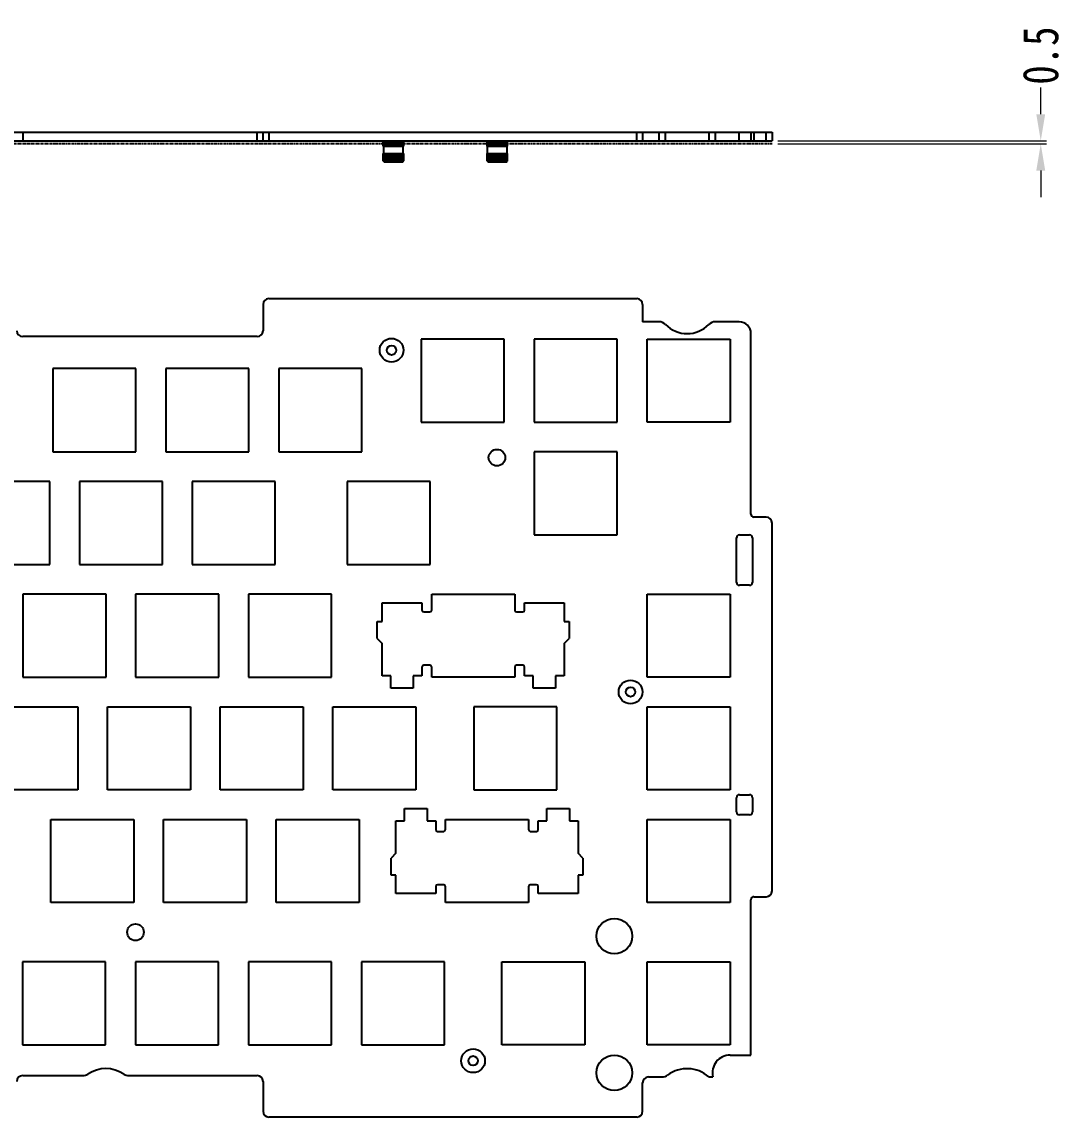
# Model space of a CAD drawing. Header units: inches. Extents: x -570 to -202, y 756 to 1133.
# Drawn here: x -377.7 to -202, y 755.7 to 940.4 of the extents above; entities that cross this region are included whole.
import ezdxf

# ---------------------------------------------------------------- set-up
doc = ezdxf.new("R2010")
doc.units = ezdxf.units.IN
doc.header["$LTSCALE"] = 1.21
doc.header["$MEASUREMENT"] = 0
doc.header["$PDMODE"] = 3
doc.header["$PDSIZE"] = 0.3125
doc.linetypes.add('CENTER', pattern=[0.6, 0.375, -0.075, 0.075, -0.075])
doc.layers.get('0').update_dxf_attribs({"linetype": 'CONTINUOUS'})
doc.layers.get('Defpoints').update_dxf_attribs({"linetype": 'CONTINUOUS'})
doc.styles.get("Standard").update_dxf_attribs({"font": 'txt', "width": 0.8})
doc.dimstyles.new('YanXiu', dxfattribs={"dimscale": 1.5, "dimtxt": 4, "dimasz": 3, "dimexe": 0.66, "dimexo": 0.66, "dimgap": 0.66, "dimtad": 0, "dimdsep": 46, "dimtxsty": 'Standard', "dimcen": 0, "dimclrd": 3, "dimclre": 6, "dimclrt": 3, "dimazin": 2, "dimtm": 1e-09, "dimtfac": 1, "dimtofl": 0, "dimtmove": 0, "dimatfit": 3, "dimfxl": 1, "dimlwd": 5, "dimlwe": 5, "dimarcsym": 0})

# ---------------------------------------------------------------- blocks, each defined once
blk = doc.blocks.new('*D10')
at = {"color": 3, "lineweight": 5, "transparency": 16777216}
for p, q in [((-205.97, 924.78), (-205.97, 929.28)), ((-205.97, 915.28), (-205.97, 910.78))]:
    blk.add_line(p, q, dxfattribs=at)
at = {"color": 6, "lineweight": 5, "transparency": 16777216}
for p, q in [((-250.28, 920.28), (-204.98, 920.28)), ((-250.28, 919.78), (-204.98, 919.78))]:
    blk.add_line(p, q, dxfattribs=at)
at = {"color": 3, "transparency": 16777216}
for points in [[(-206.72, 924.78), (-205.22, 924.78), (-205.97, 920.28)], [(-206.72, 915.28), (-205.22, 915.28), (-205.97, 919.78)]]:
    blk.add_solid(points, dxfattribs=at)
at = {"layer": 'Defpoints', "color": 0, "transparency": 16777216}
for p in [(-251.27, 920.28), (-251.27, 919.78), (-205.97, 920.28)]:
    blk.add_point(p, dxfattribs=at)
at = {"color": 3, "transparency": 16777216, "insert": (-205.97, 934.67), "char_height": 6, "attachment_point": 5, "rotation": 90}
blk.add_mtext('0.5', dxfattribs=at)

msp = doc.modelspace()

# ---------------------------------------------------------------- linework, layer by layer
at = {"color": 7, "linetype": 'Continuous'}
for p, q in [((-569.948, 921.779), (-251.268, 921.779)), ((-377.583, 921.779), (-377.583, 920.279)), ((-338.083, 920.279), (-338.083, 921.779)), ((-337.083, 920.279), (-337.083, 921.779)), ((-336.083, 921.779), (-336.083, 920.279)), ((-274.083, 920.279), (-274.083, 921.779)), ((-273.083, 921.779), (-273.083, 920.279)), ((-270.316, 920.279), (-270.316, 921.779)), ((-269.24, 920.279), (-269.24, 921.779)), ((-261.925, 921.779), (-261.925, 920.279)), ((-260.85, 921.779), (-260.85, 920.279)), ((-256.818, 920.279), (-256.818, 921.779)), ((-254.818, 921.779), (-254.818, 920.279)), ((-254.318, 921.779), (-254.318, 920.279)), ((-252.268, 920.279), (-252.268, 921.779)), ((-251.268, 921.779), (-251.268, 920.279)), ((-569.948, 920.279), (-251.268, 920.279)), ((-316.829, 919.379), (-316.829, 920.279)), ((-316.793, 919.379), (-316.793, 920.279)), ((-316.738, 916.929), (-316.738, 920.279)), ((-316.725, 920.279), (-316.725, 919.379)), ((-316.665, 919.379), (-316.665, 920.279)), ((-316.649, 920.279), (-316.649, 919.379)), ((-316.575, 919.379), (-316.575, 920.279)), ((-316.555, 920.279), (-316.555, 919.379)), ((-316.469, 919.379), (-316.469, 920.279)), ((-316.446, 920.279), (-316.446, 919.379)), ((-316.348, 919.379), (-316.348, 920.279)), ((-316.322, 920.279), (-316.322, 919.379)), ((-316.213, 919.379), (-316.213, 920.279)), ((-316.185, 920.279), (-316.185, 919.379)), ((-316.066, 919.379), (-316.066, 920.279)), ((-316.036, 920.279), (-316.036, 919.379)), ((-315.908, 919.379), (-315.908, 920.279)), ((-315.876, 920.279), (-315.876, 919.379)), ((-315.742, 919.379), (-315.742, 920.279)), ((-315.708, 920.279), (-315.708, 919.379)), ((-315.568, 919.379), (-315.568, 920.279)), ((-315.533, 920.279), (-315.533, 919.379)), ((-315.389, 919.379), (-315.389, 920.279)), ((-315.354, 920.279), (-315.354, 919.379)), ((-315.207, 919.379), (-315.207, 920.279)), ((-315.171, 920.279), (-315.171, 919.379)), ((-315.024, 919.379), (-315.024, 920.279)), ((-314.988, 920.279), (-314.988, 919.379)), ((-314.842, 919.379), (-314.842, 920.279)), ((-314.806, 920.279), (-314.806, 919.379)), ((-314.662, 919.379), (-314.662, 920.279)), ((-314.627, 920.279), (-314.627, 919.379)), ((-314.488, 919.379), (-314.488, 920.279)), ((-314.454, 920.279), (-314.454, 919.379)), ((-314.319, 919.379), (-314.319, 920.279)), ((-314.287, 920.279), (-314.287, 919.379)), ((-314.16, 919.379), (-314.16, 920.279)), ((-314.129, 920.279), (-314.129, 919.379)), ((-314.011, 919.379), (-314.011, 920.279)), ((-313.982, 920.279), (-313.982, 919.379)), ((-313.873, 919.379), (-313.873, 920.279)), ((-313.848, 920.279), (-313.848, 919.379)), ((-313.749, 919.379), (-313.749, 920.279)), ((-313.726, 920.279), (-313.726, 919.379)), ((-313.64, 919.379), (-313.64, 920.279)), ((-313.62, 920.279), (-313.62, 919.379)), ((-313.547, 919.379), (-313.547, 920.279)), ((-313.53, 920.279), (-313.53, 919.379)), ((-313.471, 919.379), (-313.471, 920.279)), ((-313.458, 916.929), (-313.458, 920.279)), ((-313.412, 919.379), (-313.412, 920.279)), ((-313.372, 919.379), (-313.372, 920.279)), ((-299.314, 919.379), (-299.314, 920.279)), ((-299.278, 919.379), (-299.278, 920.279)), ((-299.223, 916.929), (-299.223, 920.279)), ((-299.21, 920.279), (-299.21, 919.379)), ((-299.15, 919.379), (-299.15, 920.279)), ((-299.134, 920.279), (-299.134, 919.379)), ((-299.06, 919.379), (-299.06, 920.279)), ((-299.04, 920.279), (-299.04, 919.379)), ((-298.954, 919.379), (-298.954, 920.279)), ((-298.931, 920.279), (-298.931, 919.379)), ((-298.833, 919.379), (-298.833, 920.279)), ((-298.807, 920.279), (-298.807, 919.379)), ((-298.698, 919.379), (-298.698, 920.279)), ((-298.67, 920.279), (-298.67, 919.379)), ((-298.551, 919.379), (-298.551, 920.279)), ((-298.521, 920.279), (-298.521, 919.379)), ((-298.393, 919.379), (-298.393, 920.279)), ((-298.361, 920.279), (-298.361, 919.379)), ((-298.227, 919.379), (-298.227, 920.279)), ((-298.193, 920.279), (-298.193, 919.379)), ((-298.053, 919.379), (-298.053, 920.279)), ((-298.018, 920.279), (-298.018, 919.379)), ((-297.874, 919.379), (-297.874, 920.279)), ((-297.839, 920.279), (-297.839, 919.379)), ((-297.692, 919.379), (-297.692, 920.279)), ((-297.656, 920.279), (-297.656, 919.379)), ((-297.509, 919.379), (-297.509, 920.279)), ((-297.473, 920.279), (-297.473, 919.379)), ((-297.327, 919.379), (-297.327, 920.279)), ((-297.291, 920.279), (-297.291, 919.379)), ((-297.147, 919.379), (-297.147, 920.279)), ((-297.112, 920.279), (-297.112, 919.379)), ((-296.973, 919.379), (-296.973, 920.279)), ((-296.939, 920.279), (-296.939, 919.379)), ((-296.804, 919.379), (-296.804, 920.279)), ((-296.772, 920.279), (-296.772, 919.379)), ((-296.645, 919.379), (-296.645, 920.279)), ((-296.614, 920.279), (-296.614, 919.379)), ((-296.496, 919.379), (-296.496, 920.279)), ((-296.467, 920.279), (-296.467, 919.379)), ((-296.358, 919.379), (-296.358, 920.279)), ((-296.333, 920.279), (-296.333, 919.379)), ((-296.234, 919.379), (-296.234, 920.279)), ((-296.211, 920.279), (-296.211, 919.379)), ((-296.125, 919.379), (-296.125, 920.279)), ((-296.105, 920.279), (-296.105, 919.379)), ((-296.032, 919.379), (-296.032, 920.279)), ((-296.015, 920.279), (-296.015, 919.379)), ((-295.956, 919.379), (-295.956, 920.279)), ((-295.943, 916.929), (-295.943, 920.279)), ((-295.897, 919.379), (-295.897, 920.279)), ((-295.857, 919.379), (-295.857, 920.279)), ((-316.829, 919.379), (-316.823, 919.379)), ((-316.823, 918.179), (-316.829, 918.179)), ((-316.829, 916.929), (-316.829, 918.179)), ((-316.793, 918.179), (-313.412, 918.179)), ((-316.793, 916.929), (-316.793, 918.179)), ((-316.783, 919.379), (-316.602, 919.379)), ((-316.725, 918.179), (-316.725, 916.929)), ((-316.665, 916.929), (-316.665, 918.179)), ((-316.649, 918.179), (-316.649, 916.929)), ((-316.575, 919.379), (-313.412, 919.379)), ((-316.575, 916.929), (-316.575, 918.179)), ((-316.555, 918.179), (-316.555, 916.929)), ((-316.469, 916.929), (-316.469, 918.179)), ((-316.446, 918.179), (-316.446, 916.929)), ((-316.348, 916.929), (-316.348, 918.179)), ((-316.322, 918.179), (-316.322, 916.929)), ((-316.219, 916.854), (-316.213, 918.179)), ((-316.185, 918.179), (-316.185, 916.929)), ((-316.066, 916.929), (-316.066, 918.179)), ((-316.036, 918.179), (-316.036, 916.929)), ((-315.908, 916.929), (-315.908, 918.179)), ((-315.876, 918.179), (-315.876, 916.929)), ((-315.742, 916.929), (-315.742, 918.179)), ((-315.708, 918.179), (-315.708, 916.929)), ((-315.568, 916.929), (-315.568, 918.179)), ((-315.533, 918.179), (-315.533, 916.929)), ((-315.389, 916.929), (-315.389, 918.179)), ((-315.354, 918.179), (-315.354, 916.929)), ((-315.207, 916.929), (-315.207, 918.179)), ((-315.171, 918.179), (-315.171, 916.929)), ((-315.024, 916.929), (-315.024, 918.179)), ((-314.988, 918.179), (-314.988, 916.929)), ((-314.842, 916.929), (-314.842, 918.179)), ((-314.806, 918.179), (-314.806, 916.929)), ((-314.662, 916.929), (-314.662, 918.179)), ((-314.627, 918.179), (-314.627, 916.929)), ((-314.488, 916.929), (-314.488, 918.179)), ((-314.454, 918.179), (-314.454, 916.929)), ((-314.319, 916.929), (-314.319, 918.179)), ((-314.287, 918.179), (-314.287, 916.929)), ((-314.16, 916.929), (-314.16, 918.179)), ((-314.129, 918.179), (-314.129, 916.929)), ((-314.011, 916.929), (-314.011, 918.179)), ((-313.982, 918.179), (-313.977, 916.854)), ((-313.873, 916.929), (-313.873, 918.179)), ((-313.848, 918.179), (-313.848, 916.929)), ((-313.749, 916.929), (-313.749, 918.179)), ((-313.726, 918.179), (-313.726, 916.929)), ((-313.64, 916.929), (-313.64, 918.179)), ((-313.62, 918.179), (-313.62, 916.929)), ((-313.547, 916.929), (-313.547, 918.179)), ((-313.53, 918.179), (-313.53, 916.929)), ((-313.471, 916.929), (-313.471, 918.179)), ((-313.412, 916.929), (-313.412, 918.179)), ((-313.372, 919.379), (-313.367, 919.379)), ((-313.367, 918.179), (-313.372, 918.179)), ((-313.372, 916.929), (-313.372, 918.179)), ((-299.314, 919.379), (-299.308, 919.379)), ((-299.308, 918.179), (-299.314, 918.179)), ((-299.314, 916.929), (-299.314, 918.179)), ((-299.278, 919.379), (-295.897, 919.379)), ((-299.278, 918.179), (-296.015, 918.179)), ((-299.278, 916.929), (-299.278, 918.179)), ((-299.21, 918.179), (-299.21, 916.929)), ((-299.15, 916.929), (-299.15, 918.179)), ((-299.134, 918.179), (-299.134, 916.929)), ((-299.06, 916.929), (-299.06, 918.179)), ((-299.04, 918.179), (-299.04, 916.929)), ((-298.954, 916.929), (-298.954, 918.179)), ((-298.931, 918.179), (-298.931, 916.929)), ((-298.833, 916.929), (-298.833, 918.179)), ((-298.807, 918.179), (-298.807, 916.929)), ((-298.704, 916.854), (-298.698, 918.179)), ((-298.67, 918.179), (-298.67, 916.929)), ((-298.551, 916.929), (-298.551, 918.179)), ((-298.521, 918.179), (-298.521, 916.929)), ((-298.393, 916.929), (-298.393, 918.179)), ((-298.361, 918.179), (-298.361, 916.929)), ((-298.227, 916.929), (-298.227, 918.179)), ((-298.193, 918.179), (-298.193, 916.929)), ((-298.053, 916.929), (-298.053, 918.179)), ((-298.018, 918.179), (-298.018, 916.929)), ((-297.874, 916.929), (-297.874, 918.179)), ((-297.839, 918.179), (-297.839, 916.929)), ((-297.692, 916.929), (-297.692, 918.179)), ((-297.656, 918.179), (-297.656, 916.929)), ((-297.509, 916.929), (-297.509, 918.179)), ((-297.473, 918.179), (-297.473, 916.929)), ((-297.327, 916.929), (-297.327, 918.179)), ((-297.291, 918.179), (-297.291, 916.929)), ((-297.147, 916.929), (-297.147, 918.179)), ((-297.112, 918.179), (-297.112, 916.929)), ((-296.973, 916.929), (-296.973, 918.179)), ((-296.939, 918.179), (-296.939, 916.929)), ((-296.804, 916.929), (-296.804, 918.179)), ((-296.772, 918.179), (-296.772, 916.929)), ((-296.645, 916.929), (-296.645, 918.179)), ((-296.614, 918.179), (-296.614, 916.929)), ((-296.496, 916.929), (-296.496, 918.179)), ((-296.467, 918.179), (-296.462, 916.854)), ((-296.358, 916.929), (-296.358, 918.179)), ((-296.333, 918.179), (-296.333, 916.929)), ((-296.234, 916.929), (-296.234, 918.179)), ((-296.211, 918.179), (-296.211, 916.929)), ((-296.125, 916.929), (-296.125, 918.179)), ((-296.105, 918.179), (-296.105, 916.929)), ((-296.032, 916.929), (-296.032, 918.179)), ((-296.015, 918.179), (-296.015, 916.929)), ((-295.999, 918.179), (-295.897, 918.179)), ((-295.956, 916.929), (-295.956, 918.179)), ((-295.897, 916.929), (-295.897, 918.179)), ((-295.857, 919.379), (-295.852, 919.379)), ((-295.852, 918.179), (-295.857, 918.179)), ((-295.857, 916.929), (-295.857, 918.179)), ((-316.829, 916.929), (-316.823, 916.929)), ((-316.793, 916.929), (-316.783, 916.929)), ((-316.738, 916.929), (-316.725, 916.929)), ((-316.698, 916.779), (-316.732, 916.813)), ((-316.698, 916.779), (-313.498, 916.779)), ((-316.665, 916.929), (-316.649, 916.929)), ((-316.575, 916.929), (-316.555, 916.929)), ((-316.469, 916.929), (-316.446, 916.929)), ((-316.348, 916.929), (-316.322, 916.929)), ((-316.346, 916.904), (-316.348, 916.929)), ((-316.215, 916.904), (-316.213, 916.929)), ((-316.213, 916.929), (-316.185, 916.929)), ((-316.082, 916.929), (-316.082, 916.854)), ((-316.066, 916.929), (-316.036, 916.929)), ((-315.908, 916.929), (-315.876, 916.929)), ((-315.742, 916.929), (-315.708, 916.929)), ((-315.568, 916.929), (-315.533, 916.929)), ((-315.389, 916.929), (-315.354, 916.929)), ((-315.207, 916.929), (-315.171, 916.929)), ((-315.024, 916.929), (-314.988, 916.929)), ((-314.842, 916.929), (-314.806, 916.929)), ((-314.662, 916.929), (-314.627, 916.929)), ((-314.488, 916.929), (-314.454, 916.929)), ((-314.319, 916.929), (-314.287, 916.929)), ((-314.16, 916.929), (-314.129, 916.929)), ((-314.113, 916.929), (-314.113, 916.854)), ((-314.011, 916.929), (-313.982, 916.929)), ((-313.982, 916.929), (-313.979, 916.879)), ((-313.979, 916.879), (-313.977, 916.854)), ((-313.873, 916.929), (-313.848, 916.929)), ((-313.851, 916.879), (-313.853, 916.854)), ((-313.848, 916.929), (-313.851, 916.879)), ((-313.749, 916.929), (-313.726, 916.929)), ((-313.64, 916.929), (-313.62, 916.929)), ((-313.547, 916.929), (-313.53, 916.929)), ((-313.498, 916.779), (-313.464, 916.813)), ((-313.471, 916.929), (-313.458, 916.929)), ((-313.412, 916.929), (-313.403, 916.929)), ((-313.372, 916.929), (-313.367, 916.929)), ((-299.314, 916.929), (-299.308, 916.929)), ((-299.278, 916.929), (-299.268, 916.929)), ((-299.223, 916.929), (-299.21, 916.929)), ((-299.183, 916.779), (-299.217, 916.813)), ((-299.183, 916.779), (-295.983, 916.779)), ((-299.15, 916.929), (-299.134, 916.929)), ((-299.06, 916.929), (-299.04, 916.929)), ((-298.954, 916.929), (-298.931, 916.929)), ((-298.833, 916.929), (-298.807, 916.929)), ((-298.831, 916.904), (-298.833, 916.929)), ((-298.7, 916.904), (-298.698, 916.929)), ((-298.698, 916.929), (-298.67, 916.929)), ((-298.567, 916.929), (-298.567, 916.854)), ((-298.551, 916.929), (-298.521, 916.929)), ((-298.393, 916.929), (-298.361, 916.929)), ((-298.227, 916.929), (-298.193, 916.929)), ((-298.053, 916.929), (-298.018, 916.929)), ((-297.874, 916.929), (-297.839, 916.929)), ((-297.692, 916.929), (-297.656, 916.929)), ((-297.509, 916.929), (-297.473, 916.929)), ((-297.327, 916.929), (-297.291, 916.929)), ((-297.147, 916.929), (-297.112, 916.929)), ((-296.973, 916.929), (-296.939, 916.929)), ((-296.804, 916.929), (-296.772, 916.929)), ((-296.645, 916.929), (-296.614, 916.929)), ((-296.598, 916.929), (-296.598, 916.854)), ((-296.496, 916.929), (-296.467, 916.929)), ((-296.467, 916.929), (-296.464, 916.879)), ((-296.464, 916.879), (-296.462, 916.854)), ((-296.358, 916.929), (-296.333, 916.929)), ((-296.336, 916.879), (-296.338, 916.854)), ((-296.333, 916.929), (-296.336, 916.879)), ((-296.234, 916.929), (-296.211, 916.929)), ((-296.125, 916.929), (-296.105, 916.929)), ((-296.032, 916.929), (-296.015, 916.929)), ((-295.983, 916.779), (-295.949, 916.813)), ((-295.956, 916.929), (-295.943, 916.929)), ((-295.897, 916.929), (-295.888, 916.929)), ((-295.857, 916.929), (-295.852, 916.929)), ((-336.083, 893.695), (-274.083, 893.695)), ((-337.083, 892.695), (-337.083, 888.295)), ((-273.083, 892.695), (-273.083, 889.795)), ((-270.316, 889.795), (-273.083, 889.795)), ((-256.818, 889.795), (-260.85, 889.795)), ((-338.083, 887.295), (-377.583, 887.295)), ((-296.418, 886.895), (-310.418, 886.895)), ((-310.418, 886.895), (-310.418, 872.895)), ((-296.418, 872.895), (-296.418, 886.895)), ((-277.368, 886.895), (-291.368, 886.895)), ((-291.368, 886.895), (-291.368, 872.895)), ((-277.368, 872.895), (-277.368, 886.895)), ((-272.318, 886.895), (-258.318, 886.895)), ((-272.318, 872.895), (-272.318, 886.895)), ((-258.318, 886.895), (-258.318, 872.895)), ((-254.818, 857.373), (-254.818, 887.795)), ((-372.518, 881.895), (-372.518, 867.895)), ((-358.518, 881.895), (-372.518, 881.895)), ((-358.518, 867.895), (-358.518, 881.895)), ((-353.468, 881.895), (-353.468, 867.895)), ((-339.468, 881.895), (-353.468, 881.895)), ((-339.468, 867.895), (-339.468, 881.895)), ((-320.418, 881.895), (-334.418, 881.895)), ((-334.418, 881.895), (-334.418, 867.895)), ((-320.418, 867.895), (-320.418, 881.895)), ((-310.418, 872.895), (-296.418, 872.895)), ((-291.368, 872.895), (-277.368, 872.895)), ((-258.318, 872.895), (-272.318, 872.895)), ((-372.518, 867.895), (-358.518, 867.895)), ((-353.468, 867.895), (-339.468, 867.895)), ((-334.418, 867.895), (-320.418, 867.895)), ((-277.368, 867.895), (-291.368, 867.895)), ((-291.368, 867.895), (-291.368, 853.895)), ((-277.368, 853.895), (-277.368, 867.895)), ((-373.043, 862.895), (-387.043, 862.895)), ((-373.043, 848.895), (-373.043, 862.895)), ((-368.043, 862.895), (-368.043, 848.895)), ((-354.043, 862.895), (-368.043, 862.895)), ((-354.043, 848.895), (-354.043, 862.895)), ((-335.043, 862.895), (-349.043, 862.895)), ((-349.043, 862.895), (-349.043, 848.895)), ((-335.043, 848.895), (-335.043, 862.895)), ((-308.898, 862.895), (-322.898, 862.895)), ((-322.898, 862.895), (-322.898, 848.895)), ((-308.898, 848.895), (-308.898, 862.895)), ((-252.268, 856.873), (-254.318, 856.873)), ((-251.268, 793.873), (-251.268, 855.873)), ((-291.368, 853.895), (-277.368, 853.895)), ((-257.268, 845.873), (-257.268, 853.373)), ((-256.768, 853.873), (-255.068, 853.873)), ((-254.568, 853.373), (-254.568, 845.873)), ((-387.043, 848.895), (-373.043, 848.895)), ((-368.043, 848.895), (-354.043, 848.895)), ((-349.043, 848.895), (-335.043, 848.895)), ((-322.898, 848.895), (-308.898, 848.895)), ((-363.553, 843.895), (-377.553, 843.895)), ((-377.553, 843.895), (-377.553, 829.895)), ((-363.553, 829.895), (-363.553, 843.895)), ((-344.553, 843.895), (-358.553, 843.895)), ((-358.553, 843.895), (-358.553, 829.895)), ((-344.553, 829.895), (-344.553, 843.895)), ((-325.553, 843.895), (-339.553, 843.895)), ((-339.553, 843.895), (-339.553, 829.895)), ((-325.553, 829.895), (-325.553, 843.895)), ((-308.648, 843.895), (-294.648, 843.895)), ((-308.648, 841.195), (-308.648, 843.895)), ((-294.648, 843.895), (-294.648, 841.195)), ((-272.318, 843.895), (-258.318, 843.895)), ((-272.318, 829.895), (-272.318, 843.895)), ((-258.318, 843.895), (-258.318, 829.895)), ((-255.068, 845.373), (-256.768, 845.373)), ((-316.998, 842.395), (-310.298, 842.395)), ((-316.998, 839.295), (-316.998, 842.395)), ((-310.298, 842.395), (-310.298, 841.195)), ((-292.998, 842.395), (-286.298, 842.395)), ((-292.998, 841.195), (-292.998, 842.395)), ((-286.298, 842.395), (-286.298, 839.295)), ((-309.998, 840.895), (-308.948, 840.895)), ((-294.348, 840.895), (-293.298, 840.895)), ((-317.823, 839.295), (-316.998, 839.295)), ((-317.823, 836.395), (-317.823, 839.295)), ((-286.298, 839.295), (-285.473, 839.295)), ((-285.473, 839.295), (-285.473, 836.395)), ((-317.823, 836.395), (-316.998, 835.57)), ((-286.298, 835.57), (-285.473, 836.395)), ((-316.998, 830.095), (-316.998, 835.57)), ((-286.298, 835.57), (-286.298, 830.095)), ((-310.298, 831.595), (-310.298, 830.095)), ((-308.948, 831.895), (-309.998, 831.895)), ((-308.648, 829.895), (-308.648, 831.595)), ((-294.648, 831.595), (-294.648, 829.895)), ((-293.298, 831.895), (-294.348, 831.895)), ((-292.998, 830.095), (-292.998, 831.595)), ((-377.553, 829.895), (-363.553, 829.895)), ((-358.553, 829.895), (-344.553, 829.895)), ((-339.553, 829.895), (-325.553, 829.895)), ((-315.548, 830.095), (-316.998, 830.095)), ((-315.548, 828.045), (-315.548, 830.095)), ((-310.298, 830.095), (-311.748, 830.095)), ((-311.748, 830.095), (-311.748, 828.045)), ((-294.648, 829.895), (-308.648, 829.895)), ((-291.548, 830.095), (-292.998, 830.095)), ((-291.548, 828.045), (-291.548, 830.095)), ((-286.298, 830.095), (-287.748, 830.095)), ((-287.748, 830.095), (-287.748, 828.045)), ((-258.318, 829.895), (-272.318, 829.895)), ((-311.748, 828.045), (-315.548, 828.045)), ((-287.748, 828.045), (-291.548, 828.045)), ((-382.318, 824.895), (-368.318, 824.895)), ((-368.318, 824.895), (-368.318, 810.895)), ((-363.318, 824.895), (-349.318, 824.895)), ((-363.318, 810.895), (-363.318, 824.895)), ((-349.318, 824.895), (-349.318, 810.895)), ((-344.318, 824.895), (-330.318, 824.895)), ((-344.318, 810.895), (-344.318, 824.895)), ((-330.318, 824.895), (-330.318, 810.895)), ((-325.318, 824.895), (-311.318, 824.895)), ((-325.318, 810.895), (-325.318, 824.895)), ((-311.318, 824.895), (-311.318, 810.895)), ((-287.553, 824.895), (-301.553, 824.895)), ((-301.553, 824.895), (-301.553, 810.895)), ((-287.553, 810.895), (-287.553, 824.895)), ((-272.318, 824.895), (-258.318, 824.895)), ((-272.318, 810.895), (-272.318, 824.895)), ((-258.318, 824.895), (-258.318, 810.895)), ((-368.318, 810.895), (-382.318, 810.895)), ((-349.318, 810.895), (-363.318, 810.895)), ((-330.318, 810.895), (-344.318, 810.895)), ((-311.318, 810.895), (-325.318, 810.895)), ((-301.553, 810.895), (-287.553, 810.895)), ((-258.318, 810.895), (-272.318, 810.895)), ((-257.268, 807.173), (-257.268, 809.573)), ((-256.768, 810.073), (-255.068, 810.073)), ((-254.568, 809.573), (-254.568, 807.173)), ((-313.223, 807.745), (-309.423, 807.745)), ((-313.223, 805.695), (-313.223, 807.745)), ((-309.423, 807.745), (-309.423, 805.695)), ((-289.223, 807.745), (-285.423, 807.745)), ((-289.223, 805.695), (-289.223, 807.745)), ((-285.423, 807.745), (-285.423, 805.695)), ((-372.848, 805.895), (-358.848, 805.895)), ((-372.848, 791.895), (-372.848, 805.895)), ((-358.848, 805.895), (-358.848, 791.895)), ((-353.848, 805.895), (-339.848, 805.895)), ((-353.848, 791.895), (-353.848, 805.895)), ((-339.848, 805.895), (-339.848, 791.895)), ((-334.848, 805.895), (-320.848, 805.895)), ((-334.848, 791.895), (-334.848, 805.895)), ((-320.848, 805.895), (-320.848, 791.895)), ((-314.673, 805.695), (-313.223, 805.695)), ((-314.673, 800.22), (-314.673, 805.695)), ((-309.423, 805.695), (-307.973, 805.695)), ((-307.973, 805.695), (-307.973, 804.195)), ((-306.323, 805.895), (-292.323, 805.895)), ((-306.323, 804.195), (-306.323, 805.895)), ((-292.323, 805.895), (-292.323, 804.195)), ((-290.673, 805.695), (-289.223, 805.695)), ((-290.673, 804.195), (-290.673, 805.695)), ((-285.423, 805.695), (-283.973, 805.695)), ((-283.973, 805.695), (-283.973, 800.22)), ((-272.318, 805.895), (-258.318, 805.895)), ((-272.318, 791.895), (-272.318, 805.895)), ((-258.318, 805.895), (-258.318, 791.895)), ((-255.068, 806.673), (-256.768, 806.673)), ((-307.673, 803.895), (-306.623, 803.895)), ((-292.023, 803.895), (-290.973, 803.895)), ((-314.673, 800.22), (-315.498, 799.395)), ((-283.148, 799.395), (-283.973, 800.22)), ((-315.498, 796.495), (-315.498, 799.395)), ((-283.148, 799.395), (-283.148, 796.495)), ((-314.673, 796.495), (-315.498, 796.495)), ((-314.673, 793.395), (-314.673, 796.495)), ((-283.148, 796.495), (-283.973, 796.495)), ((-283.973, 796.495), (-283.973, 793.395)), ((-307.973, 794.595), (-307.973, 793.395)), ((-306.623, 794.895), (-307.673, 794.895)), ((-306.323, 791.895), (-306.323, 794.595)), ((-292.323, 794.595), (-292.323, 791.895)), ((-290.973, 794.895), (-292.023, 794.895)), ((-290.673, 793.395), (-290.673, 794.595)), ((-307.973, 793.395), (-314.673, 793.395)), ((-283.973, 793.395), (-290.673, 793.395)), ((-254.818, 766.195), (-254.818, 792.373)), ((-254.318, 792.873), (-252.268, 792.873)), ((-358.848, 791.895), (-372.848, 791.895)), ((-339.848, 791.895), (-353.848, 791.895)), ((-320.848, 791.895), (-334.848, 791.895)), ((-292.323, 791.895), (-306.323, 791.895)), ((-258.318, 791.895), (-272.318, 791.895)), ((-363.615, 781.895), (-377.615, 781.895)), ((-377.615, 781.895), (-377.615, 767.895)), ((-363.615, 767.895), (-363.615, 781.895)), ((-344.565, 781.895), (-358.565, 781.895)), ((-358.565, 781.895), (-358.565, 767.895)), ((-344.565, 767.895), (-344.565, 781.895)), ((-325.515, 781.895), (-339.515, 781.895)), ((-339.515, 781.895), (-339.515, 767.895)), ((-325.515, 767.895), (-325.515, 781.895)), ((-306.465, 781.895), (-320.465, 781.895)), ((-320.465, 781.895), (-320.465, 767.895)), ((-306.465, 767.895), (-306.465, 781.895)), ((-296.848, 781.895), (-282.848, 781.895)), ((-296.848, 767.895), (-296.848, 781.895)), ((-282.848, 781.895), (-282.848, 767.895)), ((-272.318, 781.895), (-258.318, 781.895)), ((-272.318, 767.895), (-272.318, 781.895)), ((-258.318, 781.895), (-258.318, 767.895)), ((-377.615, 767.895), (-363.615, 767.895)), ((-358.565, 767.895), (-344.565, 767.895)), ((-339.515, 767.895), (-325.515, 767.895)), ((-320.465, 767.895), (-306.465, 767.895)), ((-282.848, 767.895), (-296.848, 767.895)), ((-258.318, 767.895), (-272.318, 767.895)), ((-258.319, 766.195), (-254.818, 766.195)), ((-377.583, 762.728), (-367.453, 762.728)), ((-359.713, 762.728), (-338.083, 762.728)), ((-272.083, 762.495), (-269.783, 762.495)), ((-261.917, 762.495), (-261.236, 762.495)), ((-337.083, 761.728), (-337.083, 756.728)), ((-273.083, 756.728), (-273.083, 761.495)), ((-274.083, 755.728), (-336.083, 755.728))]:
    msp.add_line(p, q, dxfattribs=at)
at = {"color": 1, "linetype": 'CENTER'}
msp.add_line((-251.268, 919.779), (-569.986, 919.779), dxfattribs=at)
at = {"color": 7, "linetype": 'Continuous'}
for centre, radius in [((-315.418, 884.995), 2), ((-315.418, 884.995), 0.8), ((-297.653, 866.895), 1.4), ((-275.118, 827.395), 2), ((-275.118, 827.395), 0.8), ((-277.859, 786.223), 3), ((-358.583, 786.895), 1.4), ((-301.665, 765.228), 2), ((-277.859, 763.195), 3), ((-301.665, 765.228), 0.8)]:
    msp.add_circle(centre, radius, dxfattribs=at)
for centre, radius, start, end in [((-443.823, 920.073), 127.741, 359.88274, 0.09239), ((-426.308, 920.073), 127.741, 359.88274, 0.09239), ((-312.785, 920.386), 5.32, 220.52309, 220.88094), ((-312.621, 920.016), 5.19, 216.49244, 216.83915), ((-312.812, 921.734), 6.233, 230.42801, 231.15793), ((-312.28, 919.678), 5.238, 211.65928, 211.98358), ((-312.711, 922.018), 6.481, 231.73513, 232.45748), ((-312.719, 919.403), 4.719, 211.97674, 212.6925), ((-313.14, 921.328), 5.712, 231.16249, 231.56099), ((-311.612, 919.389), 5.62, 205.95453, 206.24049), ((-313.037, 921.595), 5.947, 232.46193, 232.85593), ((-312.134, 919.131), 5.038, 206.23413, 206.86745), ((-312.598, 922.242), 6.681, 232.68019, 233.39614), ((-312.923, 921.805), 6.136, 233.40049, 233.79076), ((-310.229, 919.16), 6.726, 199.3685, 199.5961), ((-310.658, 919.007), 6.271, 199.59742, 199.84009), ((-311.151, 918.83), 5.748, 199.83782, 200.10092), ((-312.478, 922.398), 6.821, 233.29386, 234.00524), ((-312.803, 921.951), 6.269, 234.00953, 234.39715), ((-306.716, 919.002), 9.971, 191.99551, 192.14352), ((-307.806, 918.766), 8.856, 192.13992, 192.46976), ((-312.223, 922.657), 7.117, 233.59975, 233.94292), ((-312.479, 922.307), 6.683, 233.9463, 234.31215), ((-312.68, 922.026), 6.337, 234.30914, 234.6954), ((-291.526, 918.69), 24.884, 184.11623, 184.23122), ((-312.099, 922.657), 7.117, 233.59975, 233.94292), ((-312.355, 922.307), 6.683, 233.9463, 234.31215), ((-312.556, 922.026), 6.337, 234.30914, 234.6954), ((-341.035, 918.69), 24.884, 355.76878, 355.88377), ((-311.976, 922.576), 7.043, 233.29776, 233.64206), ((-312.231, 922.229), 6.612, 233.64545, 234.01254), ((-312.433, 921.951), 6.269, 234.00953, 234.39715), ((-324.729, 918.766), 8.856, 347.53024, 347.86008), ((-325.82, 919.002), 9.971, 347.85648, 348.00449), ((-311.853, 922.417), 6.9, 232.68416, 233.03061), ((-312.213, 921.938), 6.301, 233.0274, 233.78716), ((-321.781, 918.992), 6.225, 339.91084, 340.64421), ((-311.978, 921.869), 6.293, 231.72581, 232.84215), ((-320.435, 919.212), 5.219, 333.14142, 334.0607), ((-311.853, 921.592), 6.049, 230.41844, 231.54683), ((-319.723, 919.49), 4.881, 327.31708, 328.35712), ((-311.722, 921.268), 5.775, 228.70613, 229.8468), ((-319.291, 919.814), 4.852, 322.41478, 323.52426), ((-311.578, 920.912), 5.488, 226.53264, 227.68307), ((-318.886, 920.069), 4.836, 318.34081, 319.12591), ((-319.252, 920.386), 5.32, 319.11906, 319.47691), ((-311.409, 920.541), 5.215, 223.82742, 224.9808), ((-318.678, 920.433), 5.062, 315.00945, 315.80115), ((-319.027, 920.773), 5.55, 315.79451, 316.1562), ((-311.067, 920.28), 5.158, 220.51713, 221.25464), ((-311.428, 919.964), 4.678, 221.2598, 221.66523), ((-318.512, 920.798), 5.332, 312.30749, 313.09669), ((-318.851, 921.161), 5.829, 313.09028, 313.45152), ((-310.766, 919.917), 5.025, 216.48641, 217.20163), ((-311.154, 919.623), 4.538, 217.20684, 217.60111), ((-318.473, 921.268), 5.775, 310.15284, 311.29352), ((-310.472, 919.49), 4.881, 211.64256, 212.68259), ((-318.342, 921.592), 6.049, 308.45281, 309.58121), ((-309.76, 919.212), 5.219, 205.93902, 206.85829), ((-318.217, 921.869), 6.293, 307.1575, 308.27385), ((-308.414, 918.992), 6.225, 199.35556, 200.08893), ((-318.095, 922.089), 6.489, 306.2224, 307.32861), ((-305.128, 918.84), 9.202, 191.98677, 192.46463), ((-317.972, 922.241), 6.626, 305.61583, 306.71482), ((-317.848, 922.319), 6.697, 305.31749, 306.41274), ((-317.622, 922.176), 6.522, 305.30953, 306.05974), ((-317.949, 922.626), 7.078, 306.05414, 306.3992), ((-317.499, 922.1), 6.452, 305.60782, 306.36063), ((-322.041, 918.69), 8.499, 347.52706, 347.69828), ((-323.111, 918.923), 9.594, 347.70093, 348.00757), ((-317.826, 922.545), 7.004, 306.35499, 306.70118), ((-317.379, 921.951), 6.317, 306.21428, 306.97214), ((-319.061, 918.836), 5.765, 339.89875, 340.16105), ((-319.734, 919.078), 6.481, 340.16498, 340.63605), ((-317.706, 922.387), 6.862, 306.96642, 307.31478), ((-317.266, 921.736), 6.124, 307.14921, 307.91417), ((-317.893, 919.046), 4.849, 333.12693, 333.45502), ((-318.407, 919.303), 5.424, 333.45974, 334.05094), ((-317.164, 921.463), 5.885, 308.4443, 309.21774), ((-317.334, 919.313), 4.551, 327.30146, 327.67182), ((-317.594, 922.158), 6.659, 307.90833, 308.25973), ((-317.768, 919.586), 5.063, 327.67693, 328.34663), ((-317.493, 921.868), 6.407, 309.21174, 309.56672), ((-317.443, 919.917), 5.025, 322.79837, 323.51359), ((-317.288, 920.28), 5.158, 318.74536, 319.48287), ((-295.27, 920.386), 5.32, 220.52309, 220.88094), ((-295.105, 920.016), 5.19, 216.49244, 216.83915), ((-295.297, 921.734), 6.233, 230.42801, 231.15793), ((-294.765, 919.678), 5.238, 211.65928, 211.98358), ((-295.196, 922.018), 6.481, 231.73513, 232.45748), ((-295.204, 919.403), 4.719, 211.97674, 212.6925), ((-295.625, 921.328), 5.712, 231.16249, 231.56099), ((-294.097, 919.389), 5.62, 205.95453, 206.24049), ((-295.522, 921.595), 5.947, 232.46193, 232.85593), ((-294.619, 919.131), 5.038, 206.23413, 206.86745), ((-295.083, 922.242), 6.681, 232.68019, 233.39614), ((-295.408, 921.805), 6.136, 233.40049, 233.79076), ((-292.714, 919.16), 6.726, 199.3685, 199.5961), ((-293.143, 919.007), 6.271, 199.59742, 199.84009), ((-293.636, 918.83), 5.748, 199.83782, 200.10092), ((-294.963, 922.398), 6.821, 233.29386, 234.00524), ((-295.288, 921.951), 6.269, 234.00953, 234.39715), ((-289.201, 919.002), 9.971, 191.99551, 192.14352), ((-290.291, 918.766), 8.856, 192.13992, 192.46976), ((-294.708, 922.657), 7.117, 233.59975, 233.94292), ((-294.964, 922.307), 6.683, 233.9463, 234.31215), ((-295.165, 922.026), 6.337, 234.30914, 234.6954), ((-274.011, 918.69), 24.884, 184.11623, 184.23122), ((-294.584, 922.657), 7.117, 233.59975, 233.94292), ((-294.84, 922.307), 6.683, 233.9463, 234.31215), ((-295.041, 922.026), 6.337, 234.30914, 234.6954), ((-323.52, 918.69), 24.884, 355.76878, 355.88377), ((-294.461, 922.576), 7.043, 233.29776, 233.64206), ((-294.716, 922.229), 6.612, 233.64545, 234.01254), ((-294.918, 921.951), 6.269, 234.00953, 234.39715), ((-307.214, 918.766), 8.856, 347.53024, 347.86008), ((-308.304, 919.002), 9.971, 347.85648, 348.00449), ((-294.338, 922.417), 6.9, 232.68416, 233.03061), ((-294.697, 921.938), 6.301, 233.0274, 233.78716), ((-304.266, 918.992), 6.225, 339.91084, 340.64421), ((-294.463, 921.869), 6.293, 231.72581, 232.84215), ((-302.92, 919.212), 5.219, 333.14142, 334.0607), ((-294.338, 921.592), 6.049, 230.41844, 231.54683), ((-302.208, 919.49), 4.881, 327.31708, 328.35712), ((-294.207, 921.268), 5.775, 228.70613, 229.8468), ((-301.776, 919.814), 4.852, 322.41478, 323.52426), ((-294.063, 920.912), 5.488, 226.53264, 227.68307), ((-301.371, 920.069), 4.836, 318.34081, 319.12591), ((-301.737, 920.386), 5.32, 319.11906, 319.47691), ((-293.894, 920.541), 5.215, 223.82742, 224.9808), ((-301.163, 920.433), 5.062, 315.00945, 315.80115), ((-301.512, 920.773), 5.55, 315.79451, 316.1562), ((-293.552, 920.28), 5.158, 220.51713, 221.25464), ((-293.913, 919.964), 4.678, 221.2598, 221.66523), ((-300.997, 920.798), 5.332, 312.30749, 313.09669), ((-301.336, 921.161), 5.829, 313.09028, 313.45152), ((-293.251, 919.917), 5.025, 216.48641, 217.20163), ((-293.639, 919.623), 4.538, 217.20684, 217.60111), ((-300.958, 921.268), 5.775, 310.15284, 311.29352), ((-292.957, 919.49), 4.881, 211.64256, 212.68259), ((-300.827, 921.592), 6.049, 308.45281, 309.58121), ((-292.245, 919.212), 5.219, 205.93902, 206.85829), ((-300.702, 921.869), 6.293, 307.1575, 308.27385), ((-290.899, 918.992), 6.225, 199.35556, 200.08893), ((-300.58, 922.089), 6.489, 306.2224, 307.32861), ((-287.613, 918.84), 9.202, 191.98677, 192.46463), ((-300.457, 922.241), 6.626, 305.61583, 306.71482), ((-300.333, 922.319), 6.697, 305.31749, 306.41274), ((-300.107, 922.176), 6.522, 305.30953, 306.05974), ((-300.434, 922.626), 7.078, 306.05414, 306.3992), ((-299.984, 922.1), 6.452, 305.60782, 306.36063), ((-304.526, 918.69), 8.499, 347.52706, 347.69828), ((-305.596, 918.923), 9.594, 347.70093, 348.00757), ((-300.311, 922.545), 7.004, 306.35499, 306.70118), ((-299.864, 921.951), 6.317, 306.21428, 306.97214), ((-301.546, 918.836), 5.765, 339.89875, 340.16105), ((-302.219, 919.078), 6.481, 340.16498, 340.63605), ((-300.191, 922.387), 6.862, 306.96642, 307.31478), ((-299.751, 921.736), 6.124, 307.14921, 307.91417), ((-300.378, 919.046), 4.849, 333.12693, 333.45502), ((-300.892, 919.303), 5.424, 333.45974, 334.05094), ((-299.649, 921.463), 5.885, 308.4443, 309.21774), ((-299.819, 919.313), 4.551, 327.30146, 327.67182), ((-300.079, 922.158), 6.659, 307.90833, 308.25973), ((-300.253, 919.586), 5.063, 327.67693, 328.34663), ((-299.978, 921.868), 6.407, 309.21174, 309.56672), ((-299.928, 919.917), 5.025, 322.79837, 323.51359), ((-299.773, 920.28), 5.158, 318.74536, 319.48287), ((-336.083, 892.695), 1, 90, 180), ((-274.083, 892.695), 1, 0, 90), ((-377.583, 888.295), 1, 180, 270), ((-338.083, 888.295), 1, 270, 0), ((-270.316, 888.295), 1.5, 44.18438, 90), ((-265.583, 892.895), 5.1, 224.18439, 315.81561), ((-260.85, 888.295), 1.5, 90, 135.81562), ((-256.818, 887.795), 2, 0, 90), ((-254.318, 857.373), 0.5, 180, 270), ((-252.268, 855.873), 1, 0, 90), ((-256.768, 853.373), 0.5, 90, 180), ((-255.068, 853.373), 0.5, 0, 90), ((-256.768, 845.873), 0.5, 180, 270), ((-255.068, 845.873), 0.5, 270, 0), ((-309.998, 841.195), 0.3, 180, 270), ((-308.948, 841.195), 0.3, 270, 0), ((-294.348, 841.195), 0.3, 180, 270), ((-293.298, 841.195), 0.3, 270, 360), ((-309.998, 831.595), 0.3, 90, 180), ((-308.948, 831.595), 0.3, 0, 90), ((-294.348, 831.595), 0.3, 90, 180), ((-293.298, 831.595), 0.3, 0, 90), ((-256.768, 809.573), 0.5, 90, 180), ((-255.068, 809.573), 0.5, 0, 90), ((-256.768, 807.173), 0.5, 180, 270), ((-255.068, 807.173), 0.5, 270, 0), ((-307.673, 804.195), 0.3, 180, 270), ((-306.623, 804.195), 0.3, 270, 0), ((-292.023, 804.195), 0.3, 180, 270), ((-290.973, 804.195), 0.3, 270, 0), ((-307.673, 794.595), 0.3, 90, 180), ((-306.623, 794.595), 0.3, 0, 90), ((-292.023, 794.595), 0.3, 90, 180), ((-290.973, 794.595), 0.3, 0, 90), ((-254.318, 792.373), 0.5, 90, 180), ((-252.268, 793.873), 1, 270, 0), ((-258.319, 763.195), 3, 90, 193.49276), ((-377.583, 761.728), 1, 90, 180), ((-367.453, 764.228), 1.5, 270, 303.56382), ((-363.583, 758.395), 5.5, 56.43618, 123.56382), ((-359.713, 764.228), 1.5, 236.43618, 270), ((-338.083, 761.728), 1, 0, 90), ((-272.083, 761.495), 1, 90, 180), ((-269.783, 763.995), 1.5, 270, 306.8699), ((-265.583, 758.395), 5.5, 48.19816, 126.8699), ((-336.083, 756.728), 1, 180, 270), ((-274.083, 756.728), 1, 270, 0)]:
    msp.add_arc(centre, radius, start, end, dxfattribs=at)
for points in [[(-316.084, 919.379), (-316.084, 919.523), (-316.083, 919.668), (-316.082, 919.812)], [(-315.938, 919.379), (-315.938, 919.679), (-315.935, 919.979), (-315.935, 920.279)], [(-315.783, 919.379), (-315.783, 919.679), (-315.779, 919.979), (-315.779, 920.279)], [(-314.124, 919.379), (-314.124, 919.523), (-314.117, 919.668), (-314.114, 919.812)], [(-314.114, 919.812), (-314.111, 919.968), (-314.113, 920.123), (-314.113, 920.279)], [(-298.569, 919.379), (-298.569, 919.523), (-298.568, 919.668), (-298.567, 919.812)], [(-298.423, 919.379), (-298.423, 919.679), (-298.42, 919.979), (-298.42, 920.279)], [(-298.268, 919.379), (-298.268, 919.679), (-298.264, 919.979), (-298.264, 920.279)], [(-296.609, 919.379), (-296.609, 919.523), (-296.602, 919.668), (-296.599, 919.812)], [(-296.599, 919.812), (-296.596, 919.968), (-296.598, 920.123), (-296.598, 920.279)], [(-316.082, 917.747), (-316.087, 917.474), (-316.082, 917.202), (-316.082, 916.929)], [(-316.072, 918.179), (-316.072, 918.035), (-316.079, 917.891), (-316.082, 917.747)], [(-314.258, 918.179), (-314.258, 917.738), (-314.26, 917.296), (-314.26, 916.854)], [(-314.113, 917.747), (-314.114, 917.474), (-314.113, 917.202), (-314.113, 916.929)], [(-314.111, 918.179), (-314.111, 918.035), (-314.113, 917.891), (-314.113, 917.747)], [(-298.567, 917.747), (-298.572, 917.474), (-298.567, 917.202), (-298.567, 916.929)], [(-298.557, 918.179), (-298.557, 918.035), (-298.564, 917.891), (-298.567, 917.747)], [(-296.743, 918.179), (-296.743, 917.738), (-296.745, 917.296), (-296.745, 916.854)], [(-296.598, 917.747), (-296.599, 917.474), (-296.598, 917.202), (-296.598, 916.929)], [(-296.596, 918.179), (-296.596, 918.035), (-296.598, 917.891), (-296.598, 917.747)]]:
    msp.add_open_spline(points, degree=3, dxfattribs=at)
for points, knots in [([(-315.62, 919.379), (-315.62, 919.529), (-315.613, 919.829), (-315.615, 920.129), (-315.615, 920.279)], [0, 0, 0, 0, 0.4999433, 1, 1, 1, 1]), ([(-315.452, 919.379), (-315.452, 919.529), (-315.443, 919.829), (-315.446, 920.129), (-315.446, 920.279)], [0, 0, 0, 0, 0.4999494, 1, 1, 1, 1]), ([(-315.28, 919.379), (-315.28, 919.529), (-315.27, 919.829), (-315.272, 920.129), (-315.273, 920.279)], [0, 0, 0, 0, 0.4999562, 1, 1, 1, 1]), ([(-315.105, 919.379), (-315.105, 919.529), (-315.094, 919.829), (-315.097, 920.129), (-315.098, 920.279)], [0, 0, 0, 0, 0.4999629, 1, 1, 1, 1]), ([(-314.932, 919.379), (-314.932, 919.529), (-314.919, 919.829), (-314.922, 920.129), (-314.923, 920.279)], [0, 0, 0, 0, 0.4999626, 1, 1, 1, 1]), ([(-314.759, 919.379), (-314.759, 919.529), (-314.746, 919.829), (-314.749, 920.129), (-314.749, 920.279)], [0, 0, 0, 0, 0.4999768, 1, 1, 1, 1]), ([(-314.591, 919.379), (-314.591, 919.529), (-314.576, 919.829), (-314.58, 920.129), (-314.58, 920.279)], [0, 0, 0, 0, 0.4999788, 1, 1, 1, 1]), ([(-314.426, 919.379), (-314.426, 919.529), (-314.412, 919.829), (-314.416, 920.129), (-314.416, 920.279)], [0, 0, 0, 0, 0.4999883, 1, 1, 1, 1]), ([(-314.272, 919.379), (-314.272, 919.529), (-314.255, 919.829), (-314.26, 920.129), (-314.26, 920.279)], [0, 0, 0, 0, 0.4999906, 1, 1, 1, 1]), ([(-298.105, 919.379), (-298.105, 919.529), (-298.098, 919.829), (-298.1, 920.129), (-298.1, 920.279)], [0, 0, 0, 0, 0.4999433, 1, 1, 1, 1]), ([(-297.937, 919.379), (-297.937, 919.529), (-297.928, 919.829), (-297.931, 920.129), (-297.931, 920.279)], [0, 0, 0, 0, 0.4999494, 1, 1, 1, 1]), ([(-297.765, 919.379), (-297.765, 919.529), (-297.755, 919.829), (-297.757, 920.129), (-297.758, 920.279)], [0, 0, 0, 0, 0.4999562, 1, 1, 1, 1]), ([(-297.59, 919.379), (-297.59, 919.529), (-297.579, 919.829), (-297.582, 920.129), (-297.583, 920.279)], [0, 0, 0, 0, 0.4999629, 1, 1, 1, 1]), ([(-297.417, 919.379), (-297.417, 919.529), (-297.404, 919.829), (-297.407, 920.129), (-297.408, 920.279)], [0, 0, 0, 0, 0.4999626, 1, 1, 1, 1]), ([(-297.243, 919.379), (-297.243, 919.529), (-297.231, 919.829), (-297.234, 920.129), (-297.234, 920.279)], [0, 0, 0, 0, 0.4999768, 1, 1, 1, 1]), ([(-297.076, 919.379), (-297.076, 919.529), (-297.061, 919.829), (-297.065, 920.129), (-297.065, 920.279)], [0, 0, 0, 0, 0.4999788, 1, 1, 1, 1]), ([(-296.911, 919.379), (-296.911, 919.529), (-296.897, 919.829), (-296.901, 920.129), (-296.901, 920.279)], [0, 0, 0, 0, 0.4999883, 1, 1, 1, 1]), ([(-296.757, 919.379), (-296.757, 919.529), (-296.74, 919.829), (-296.745, 920.129), (-296.745, 920.279)], [0, 0, 0, 0, 0.4999906, 1, 1, 1, 1]), ([(-315.925, 918.179), (-315.925, 918.069), (-315.934, 917.848), (-315.938, 917.406), (-315.935, 917.075), (-315.935, 916.854)], [0, 0, 0, 0, 0.2499962, 0.499981, 1, 1, 1, 1]), ([(-315.769, 918.179), (-315.769, 918.069), (-315.778, 917.848), (-315.782, 917.406), (-315.779, 917.075), (-315.779, 916.854)], [0, 0, 0, 0, 0.2499933, 0.4999782, 1, 1, 1, 1]), ([(-315.606, 918.179), (-315.606, 918.069), (-315.615, 917.848), (-315.618, 917.406), (-315.615, 917.075), (-315.615, 916.854)], [0, 0, 0, 0, 0.2499895, 0.4999745, 1, 1, 1, 1]), ([(-315.437, 918.179), (-315.437, 918.069), (-315.445, 917.848), (-315.448, 917.406), (-315.446, 917.075), (-315.446, 916.854)], [0, 0, 0, 0, 0.2499851, 0.4999704, 1, 1, 1, 1]), ([(-315.264, 918.179), (-315.264, 918.069), (-315.272, 917.848), (-315.275, 917.406), (-315.273, 917.075), (-315.273, 916.854)], [0, 0, 0, 0, 0.2499804, 0.4999662, 1, 1, 1, 1]), ([(-315.09, 918.179), (-315.09, 918.069), (-315.097, 917.848), (-315.1, 917.406), (-315.098, 917.075), (-315.098, 916.854)], [0, 0, 0, 0, 0.2499756, 0.4999618, 1, 1, 1, 1]), ([(-314.916, 918.179), (-314.916, 917.958), (-314.927, 917.517), (-314.923, 917.075), (-314.923, 916.854)], [0, 0, 0, 0, 0.4999588, 1, 1, 1, 1]), ([(-314.744, 918.179), (-314.744, 917.958), (-314.754, 917.517), (-314.749, 917.075), (-314.749, 916.854)], [0, 0, 0, 0, 0.4999521, 1, 1, 1, 1]), ([(-314.575, 918.179), (-314.575, 917.958), (-314.584, 917.517), (-314.58, 917.075), (-314.58, 916.854)], [0, 0, 0, 0, 0.4999521, 1, 1, 1, 1]), ([(-314.413, 918.179), (-314.413, 917.958), (-314.419, 917.517), (-314.416, 917.075), (-314.416, 916.854)], [0, 0, 0, 0, 0.4999449, 1, 1, 1, 1]), ([(-298.41, 918.179), (-298.41, 918.069), (-298.419, 917.848), (-298.423, 917.406), (-298.42, 917.075), (-298.42, 916.854)], [0, 0, 0, 0, 0.2499962, 0.499981, 1, 1, 1, 1]), ([(-298.254, 918.179), (-298.254, 918.069), (-298.263, 917.848), (-298.267, 917.406), (-298.264, 917.075), (-298.264, 916.854)], [0, 0, 0, 0, 0.2499933, 0.4999782, 1, 1, 1, 1]), ([(-298.091, 918.179), (-298.091, 918.069), (-298.1, 917.848), (-298.103, 917.406), (-298.1, 917.075), (-298.1, 916.854)], [0, 0, 0, 0, 0.2499895, 0.4999745, 1, 1, 1, 1]), ([(-297.922, 918.179), (-297.922, 918.069), (-297.93, 917.848), (-297.933, 917.406), (-297.931, 917.075), (-297.931, 916.854)], [0, 0, 0, 0, 0.2499851, 0.4999704, 1, 1, 1, 1]), ([(-297.749, 918.179), (-297.749, 918.069), (-297.757, 917.848), (-297.76, 917.406), (-297.758, 917.075), (-297.758, 916.854)], [0, 0, 0, 0, 0.2499804, 0.4999662, 1, 1, 1, 1]), ([(-297.575, 918.179), (-297.575, 918.069), (-297.582, 917.848), (-297.585, 917.406), (-297.583, 917.075), (-297.583, 916.854)], [0, 0, 0, 0, 0.2499756, 0.4999618, 1, 1, 1, 1]), ([(-297.401, 918.179), (-297.401, 917.958), (-297.412, 917.517), (-297.408, 917.075), (-297.408, 916.854)], [0, 0, 0, 0, 0.4999588, 1, 1, 1, 1]), ([(-297.229, 918.179), (-297.229, 917.958), (-297.239, 917.517), (-297.234, 917.075), (-297.234, 916.854)], [0, 0, 0, 0, 0.4999521, 1, 1, 1, 1]), ([(-297.06, 918.179), (-297.06, 917.958), (-297.069, 917.517), (-297.065, 917.075), (-297.065, 916.854)], [0, 0, 0, 0, 0.4999521, 1, 1, 1, 1]), ([(-296.898, 918.179), (-296.898, 917.958), (-296.904, 917.517), (-296.901, 917.075), (-296.901, 916.854)], [0, 0, 0, 0, 0.4999449, 1, 1, 1, 1])]:
    msp.add_open_spline(points, degree=3, knots=knots, dxfattribs=at)

# ---------------------------------------------------------------- dimensions: what is measured, and where the dimension line sits
dim = msp.add_linear_dim(base=(-205.972, 920.279), p1=(-251.268, 919.779), p2=(-251.268, 920.279), angle=90, dimstyle='YanXiu', override={"dimtxt": 4, "dimasz": 3})
dim.commit()
dim.dimension.update_dxf_attribs({"geometry": '*D10', "text_midpoint": (-205.972, 934.669), "dimtype": 160})

doc.saveas('drawing.dxf')
